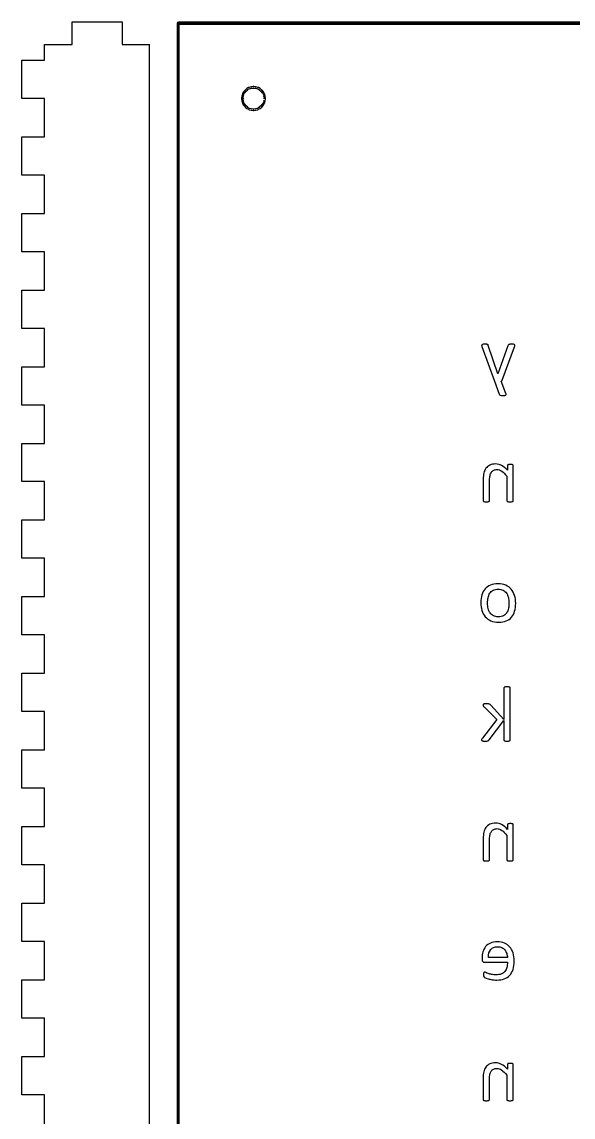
# Model space of a CAD drawing. Extents: x 4 to 604, y -23 to 293.
# Drawn here: x 303 to 376.3, y 129.5 to 275 of the extents above; entities that cross this region are included whole.
import ezdxf

# ---------------------------------------------------------------- set-up
doc = ezdxf.new("R2010")
doc.units = 0
doc.layers.add('Layer_1', color=7, linetype='CONTINUOUS')

msp = doc.modelspace()

# ---------------------------------------------------------------- linework, layer by layer
at = {"layer": 'Layer_1', "color": 7}
for p, q in [((309.666667, 271.999999), (309.666667, 274.999999)), ((309.666667, 274.999999), (316.333333, 274.999999)), ((316.333333, 274.999999), (316.333333, 271.999999)), ((323.641247, 274.849755), (323.641247, -5.150243)), ((603.754178, 274.849755), (323.754173, 274.849755)), ((323.754173, 274.849755), (323.754173, -5.169436)), ((603.754178, 274.962703), (323.810636, 274.962703)), ((323.923562, 274.849755), (323.810636, 274.680331)), ((323.810636, 274.680331), (603.754178, 274.680331)), ((323.923562, -5.150243), (323.923562, 274.849755)), ((306, 271.999999), (309.666667, 271.999999)), ((306, 269.90909), (306, 271.999999)), ((316.333333, 271.999999), (320, 271.999999)), ((319.969444, 5.921643), (319.969444, 271.991672)), ((303, 264.818181), (303, 269.90909)), ((303, 269.90909), (306, 269.90909)), ((333.465819, 266.378598), (333.183484, 266.265649)), ((333.748126, 266.43507), (333.465819, 266.378598)), ((333.465819, 266.378598), (333.465819, 266.378598)), ((334.086906, 266.378598), (333.804599, 266.43507)), ((334.369212, 266.265649), (334.086906, 266.378598)), ((334.086906, 266.378598), (334.086906, 266.378598)), ((332.223618, 265.136159), (332.167145, 264.853788)), ((332.167145, 264.853788), (332.167145, 264.797315)), ((332.336535, 265.418534), (332.223618, 265.136159)), ((332.223618, 265.136159), (332.223618, 265.136159)), ((332.44948, 265.700906), (332.336535, 265.475007)), ((332.393008, 265.079687), (332.505925, 265.362059)), ((332.393008, 264.797315), (332.393008, 265.136159)), ((332.393008, 265.136159), (332.393008, 265.079687)), ((332.393008, 264.514943), (332.393008, 264.853788)), ((332.393008, 264.853788), (332.393008, 264.797315)), ((332.675315, 265.926802), (332.44948, 265.700906)), ((332.44948, 265.700906), (332.44948, 265.700906)), ((332.44948, 265.362059), (332.61887, 265.64443)), ((332.505925, 265.362059), (332.44948, 265.362059)), ((332.61887, 265.587955), (332.78826, 265.813854)), ((332.61887, 265.64443), (332.61887, 265.587955)), ((332.901177, 266.152698), (332.675315, 265.926802)), ((332.675315, 265.926802), (332.675315, 265.926802)), ((332.78826, 265.813854), (333.014094, 265.983278)), ((332.78826, 265.813854), (332.78826, 265.813854)), ((333.12704, 266.265649), (332.901177, 266.152698)), ((332.901177, 266.152698), (332.901177, 266.152698)), ((332.95765, 265.983278), (333.239957, 266.152698)), ((333.014094, 265.983278), (332.95765, 265.983278)), ((333.239957, 266.096226), (333.522264, 266.209174)), ((333.239957, 266.152698), (333.239957, 266.096226)), ((333.522264, 266.209174), (333.465819, 266.209174)), ((333.465819, 266.209174), (333.804599, 266.209174)), ((333.804599, 266.209174), (333.748126, 266.209174)), ((333.748126, 266.209174), (334.086906, 266.209174)), ((334.086906, 266.209174), (334.030433, 266.209174)), ((334.030433, 266.209174), (334.31274, 266.096226)), ((334.31274, 266.096226), (334.31274, 266.152698)), ((334.31274, 266.152698), (334.595075, 265.983278)), ((334.425685, 266.265649), (334.369212, 266.265649)), ((334.651519, 266.152698), (334.425685, 266.265649)), ((334.595075, 265.983278), (334.538602, 265.983278)), ((334.538602, 265.983278), (334.764465, 265.813854)), ((334.877382, 265.926802), (334.651519, 266.152698)), ((334.651519, 266.152698), (334.651519, 266.152698)), ((334.764465, 265.813854), (334.764465, 265.813854)), ((334.764465, 265.813854), (334.933854, 265.587955)), ((335.103244, 265.700906), (334.933854, 265.926802)), ((334.933854, 265.587955), (334.933854, 265.64443)), ((334.933854, 265.64443), (335.103244, 265.362059)), ((335.216161, 265.475007), (335.103244, 265.700906)), ((335.103244, 265.700906), (335.103244, 265.700906)), ((335.103244, 265.362059), (335.103244, 265.362059)), ((335.103244, 265.362059), (335.159689, 265.079687)), ((335.159689, 265.079687), (335.159689, 265.136159)), ((335.159689, 265.136159), (335.216161, 264.797315)), ((335.216161, 264.797315), (335.216161, 264.853788)), ((335.329078, 265.136159), (335.272634, 265.418534)), ((335.385551, 264.853788), (335.329078, 265.136159)), ((335.329078, 265.136159), (335.329078, 265.136159)), ((335.385551, 264.797315), (335.385551, 264.853788)), ((306, 264.818181), (303, 264.818181)), ((306, 259.727272), (306, 264.818181)), ((332.167145, 264.797315), (332.223618, 264.514943)), ((332.223618, 264.514943), (332.223618, 264.514943)), ((332.223618, 264.514943), (332.336535, 264.232571)), ((332.336535, 264.232571), (332.336535, 264.176096)), ((332.336535, 264.176096), (332.44948, 263.9502)), ((332.505925, 264.289044), (332.393008, 264.571416)), ((332.393008, 264.571416), (332.393008, 264.514943)), ((332.61887, 264.006672), (332.44948, 264.289044)), ((332.44948, 264.289044), (332.505925, 264.289044)), ((332.44948, 263.9502), (332.44948, 263.9502)), ((332.44948, 263.9502), (332.675315, 263.7243)), ((332.78826, 263.837251), (332.61887, 264.063148)), ((332.61887, 264.063148), (332.61887, 264.006672)), ((332.675315, 263.7243), (332.675315, 263.667828)), ((332.675315, 263.667828), (332.901177, 263.498404)), ((333.014094, 263.667828), (332.78826, 263.837251)), ((332.78826, 263.837251), (332.78826, 263.837251)), ((332.901177, 263.498404), (332.901177, 263.498404)), ((332.901177, 263.498404), (333.12704, 263.385456)), ((333.239957, 263.498404), (332.95765, 263.667828)), ((332.95765, 263.667828), (333.014094, 263.667828)), ((333.522264, 263.441929), (333.239957, 263.498404)), ((333.239957, 263.498404), (333.239957, 263.498404)), ((333.804599, 263.385456), (333.465819, 263.441929)), ((333.465819, 263.441929), (333.522264, 263.441929)), ((334.086906, 263.441929), (333.748126, 263.385456)), ((334.31274, 263.498404), (334.030433, 263.441929)), ((334.030433, 263.441929), (334.086906, 263.441929)), ((334.595075, 263.667828), (334.31274, 263.498404)), ((334.31274, 263.498404), (334.31274, 263.498404)), ((334.425685, 263.385456), (334.651519, 263.498404)), ((334.764465, 263.837251), (334.538602, 263.667828)), ((334.538602, 263.667828), (334.595075, 263.667828)), ((334.651519, 263.498404), (334.877382, 263.667828)), ((334.651519, 263.498404), (334.651519, 263.498404)), ((334.933854, 264.063148), (334.764465, 263.837251)), ((334.764465, 263.837251), (334.764465, 263.837251)), ((335.103244, 264.289044), (334.933854, 264.006672)), ((334.933854, 264.006672), (334.933854, 264.063148)), ((334.933854, 263.7243), (335.103244, 263.9502)), ((335.159689, 264.571416), (335.103244, 264.289044)), ((335.103244, 264.289044), (335.103244, 264.289044)), ((335.103244, 263.9502), (335.216161, 264.176096)), ((335.103244, 263.9502), (335.103244, 263.9502)), ((335.159689, 264.514943), (335.159689, 264.571416)), ((335.272634, 264.232571), (335.329078, 264.514943)), ((335.329078, 264.514943), (335.385551, 264.797315)), ((335.329078, 264.514943), (335.329078, 264.514943)), ((335.385551, 264.797315), (335.385551, 264.797315)), ((333.183484, 263.32898), (333.465819, 263.272505)), ((333.465819, 263.272505), (333.465819, 263.272505)), ((333.465819, 263.272505), (333.748126, 263.216032)), ((333.748126, 263.385456), (333.804599, 263.385456)), ((333.804599, 263.216032), (334.086906, 263.272505)), ((334.086906, 263.272505), (334.369212, 263.32898)), ((334.086906, 263.272505), (334.086906, 263.272505)), ((334.369212, 263.32898), (334.425685, 263.385456)), ((303, 254.636363), (303, 259.727272)), ((303, 259.727272), (306, 259.727272)), ((306, 254.636363), (303, 254.636363)), ((306, 249.545454), (306, 254.636363)), ((303, 244.454545), (303, 249.545454)), ((303, 249.545454), (306, 249.545454)), ((306, 244.454545), (303, 244.454545)), ((306, 239.363636), (306, 244.454545)), ((303, 234.272727), (303, 239.363636)), ((303, 239.363636), (306, 239.363636)), ((306, 234.272727), (303, 234.272727)), ((306, 229.181818), (306, 234.272727)), ((303, 224.090908), (303, 229.181818)), ((303, 229.181818), (306, 229.181818)), ((306, 224.090908), (303, 224.090908)), ((306, 218.999999), (306, 224.090908)), ((303, 213.90909), (303, 218.999999)), ((303, 218.999999), (306, 218.999999)), ((306, 213.90909), (303, 213.90909)), ((306, 208.818181), (306, 213.90909)), ((303, 203.727272), (303, 208.818181)), ((303, 208.818181), (306, 208.818181)), ((306, 203.727272), (303, 203.727272)), ((306, 198.636363), (306, 203.727272)), ((303, 193.545454), (303, 198.636363)), ((303, 198.636363), (306, 198.636363)), ((306, 193.545454), (303, 193.545454)), ((306, 188.454545), (306, 193.545454)), ((303, 183.363636), (303, 188.454545)), ((303, 188.454545), (306, 188.454545)), ((306, 183.363636), (303, 183.363636)), ((306, 178.272727), (306, 183.363636)), ((303, 173.181818), (303, 178.272727)), ((303, 178.272727), (306, 178.272727)), ((306, 173.181818), (303, 173.181818)), ((306, 168.090908), (306, 173.181818)), ((303, 162.999999), (303, 168.090908)), ((303, 168.090908), (306, 168.090908)), ((306, 162.999999), (303, 162.999999)), ((306, 157.90909), (306, 162.999999)), ((303, 152.818181), (303, 157.90909)), ((303, 157.90909), (306, 157.90909)), ((306, 152.818181), (303, 152.818181)), ((306, 147.727272), (306, 152.818181)), ((303, 142.636363), (303, 147.727272)), ((303, 147.727272), (306, 147.727272)), ((306, 142.636363), (303, 142.636363)), ((306, 137.545454), (306, 142.636363)), ((303, 132.454545), (303, 137.545454)), ((303, 137.545454), (306, 137.545454)), ((306, 132.454545), (303, 132.454545)), ((306, 127.363636), (306, 132.454545))]:
    msp.add_line(p, q, dxfattribs=at)
at = {"layer": 'Layer_1', "color": 1}
for p, q in [((364.136799, 231.856924), (365.801966, 227.241758)), ((366.260888, 228.247308), (364.982308, 231.990994)), ((367.601387, 231.970369), (366.27641, 228.247308)), ((366.833206, 227.406776), (368.488158, 231.841447)), ((365.801966, 227.241758), (366.420654, 225.534923)), ((366.27641, 228.247308), (366.260888, 228.247308)), ((367.32814, 225.627752), (366.68885, 227.241767)), ((367.537774, 216.029369), (367.537774, 215.415733)), ((368.306011, 211.388436), (368.306011, 216.029369)), ((364.310422, 214.219404), (364.310507, 211.388436)), ((365.161153, 211.388436), (365.161153, 214.105959)), ((367.455337, 214.631931), (367.455337, 211.388436)), ((363.990269, 197.834702), (363.990269, 197.834702)), ((364.887312, 197.777976), (364.887312, 197.777976)), ((367.057968, 186.482576), (367.057968, 182.285107)), ((367.908642, 179.593365), (367.908642, 186.482576)), ((364.428673, 183.971329), (366.109391, 182.290278)), ((367.057968, 182.285107), (365.305086, 184.213673)), ((366.109391, 182.290278), (364.222482, 179.840896)), ((365.098866, 179.598521), (367.057968, 182.166506)), ((367.057968, 182.166506), (367.057968, 179.593365)), ((364.098727, 179.598535), (364.098699, 179.598527)), ((367.53769, 168.30854), (367.53769, 167.694904)), ((368.305927, 163.667604), (368.305927, 168.30854)), ((364.310309, 166.498573), (364.310394, 163.667604)), ((365.16104, 163.667604), (365.16104, 166.385128)), ((367.455252, 166.911103), (367.455252, 163.667604)), ((364.158163, 150.587536), (364.15805, 150.432827)), ((364.487996, 150.06155), (367.529787, 150.06155)), ((367.529787, 150.685498), (365.013861, 150.685498)), ((367.52022, 136.456991), (367.52022, 135.843355)), ((368.288485, 131.816055), (368.288485, 136.456991)), ((364.292868, 134.647023), (364.292981, 131.816055)), ((365.143627, 131.816055), (365.143627, 134.533579)), ((367.437839, 135.059553), (367.437839, 131.816055))]:
    msp.add_line(p, q, dxfattribs=at)
at = {"layer": 'Layer_1', "color": 7}
for points in [[(323.810636, 274.962703), (323.69771, 274.962703), (323.641247, 274.906229), (323.641247, 274.849755)], [(333.804599, 266.43507), (333.804599, 266.43507), (333.804599, 266.43507), (333.748126, 266.43507)], [(332.336535, 265.475007), (332.336535, 265.418534), (332.336535, 265.418534), (332.336535, 265.418534)], [(333.183484, 266.265649), (333.183484, 266.265649), (333.183484, 266.265649), (333.12704, 266.265649)], [(334.933854, 265.926802), (334.877382, 265.926802), (334.877382, 265.926802), (334.877382, 265.926802)], [(335.272634, 265.418534), (335.216161, 265.418534), (335.216161, 265.418534), (335.216161, 265.475007)], [(334.877382, 263.667828), (334.877382, 263.667828), (334.877382, 263.7243), (334.933854, 263.7243)], [(335.216161, 264.176096), (335.216161, 264.176096), (335.216161, 264.232571), (335.272634, 264.232571)], [(333.12704, 263.385456), (333.183484, 263.385456), (333.183484, 263.32898), (333.183484, 263.32898)], [(333.748126, 263.216032), (333.804599, 263.216032), (333.804599, 263.216032), (333.804599, 263.216032)]]:
    msp.add_open_spline(points, degree=3, dxfattribs=at)
at = {"layer": 'Layer_1', "color": 1}
for points in [[(364.149668, 232.109598), (364.120458, 232.085524), (364.105867, 232.052868), (364.105839, 232.011621)], [(364.105839, 232.011621), (364.105867, 231.970363), (364.116281, 231.918799), (364.136799, 231.856924)], [(364.28632, 232.158583), (364.224457, 232.149975), (364.178906, 232.133663), (364.149668, 232.109598)], [(364.523472, 232.171481), (364.427234, 232.171475), (364.348155, 232.167191), (364.28632, 232.158583)], [(364.776089, 232.158583), (364.71764, 232.167163), (364.633425, 232.171452), (364.523472, 232.171481)], [(364.907548, 232.117331), (364.878338, 232.13624), (364.834537, 232.149984), (364.776089, 232.158583)], [(364.982308, 231.990994), (364.961706, 232.056306), (364.936758, 232.098419), (364.907548, 232.117331)], [(367.650381, 232.076078), (367.634859, 232.050283), (367.618574, 232.015053), (367.601387, 231.970369)], [(367.725113, 232.135376), (367.690739, 232.121632), (367.665847, 232.101856), (367.650381, 232.076078)], [(367.864305, 232.163742), (367.805885, 232.158577), (367.759488, 232.149123), (367.725113, 232.135376)], [(368.106621, 232.171475), (368.003497, 232.171469), (367.922754, 232.168935), (367.864305, 232.163742)], [(368.354102, 232.158577), (368.292211, 232.167157), (368.209745, 232.171447), (368.106621, 232.171475)], [(368.488158, 232.109592), (368.4605, 232.133637), (368.415965, 232.149978), (368.354102, 232.158577)], [(368.529362, 232.011616), (368.529362, 232.052863), (368.515533, 232.085521), (368.488158, 232.109592)], [(368.488158, 231.841447), (368.515533, 231.913637), (368.529362, 231.970358), (368.529362, 232.011616)], [(366.68885, 227.241767), (366.719781, 227.255511), (366.748991, 227.27786), (366.776508, 227.3088)], [(366.776508, 227.3088), (366.803884, 227.33974), (366.822905, 227.372396), (366.833206, 227.406776)], [(367.353822, 225.503995), (367.357208, 225.538372), (367.348742, 225.579625), (367.32814, 225.627752)], [(366.420654, 225.534923), (366.441256, 225.479921), (366.493693, 225.437808), (366.57788, 225.408587)], [(366.57788, 225.408587), (366.662095, 225.379368), (366.790139, 225.36476), (366.961984, 225.364758)], [(366.961984, 225.364758), (367.051364, 225.36476), (367.1235, 225.369047), (367.178505, 225.377655)], [(367.178505, 225.377655), (367.23351, 225.386263), (367.275618, 225.400854), (367.304828, 225.421487)], [(367.304828, 225.421487), (367.334038, 225.442117), (367.350379, 225.469617), (367.353822, 225.503995)], [(364.676436, 215.683878), (364.545852, 215.50855), (364.452182, 215.303143), (364.395456, 215.067665)], [(365.189431, 216.104141), (364.978047, 215.999284), (364.807077, 215.859197), (364.676436, 215.683878)], [(365.97051, 216.261417), (365.661166, 216.261412), (365.400816, 216.208986), (365.189431, 216.104141)], [(365.40344, 215.163059), (365.482491, 215.279942), (365.58474, 215.369321), (365.710216, 215.431204)], [(365.710216, 215.431204), (365.835636, 215.493079), (365.980867, 215.524019), (366.145854, 215.524021)], [(366.756724, 216.057729), (366.497221, 216.193515), (366.235149, 216.261412), (365.97051, 216.261417)], [(366.145854, 215.524021), (366.358932, 215.524019), (366.57201, 215.448389), (366.785144, 215.297132)], [(367.537774, 215.415733), (367.276578, 215.707937), (367.016228, 215.921935), (366.756724, 216.057729)], [(367.555836, 216.098984), (367.543701, 216.080075), (367.537774, 216.056865), (367.537774, 216.029369)], [(367.615131, 216.150549), (367.587756, 216.135083), (367.567859, 216.117885), (367.555836, 216.098984)], [(367.731096, 216.181489), (367.681284, 216.176324), (367.64262, 216.166023), (367.615131, 216.150549)], [(367.91931, 216.189222), (367.843675, 216.189219), (367.780965, 216.186682), (367.731096, 216.181489)], [(368.110064, 216.181489), (368.061917, 216.186626), (367.998333, 216.189222), (367.91931, 216.189222)], [(368.228654, 216.150549), (368.197694, 216.166015), (368.158183, 216.176316), (368.110064, 216.181489)], [(368.290489, 216.098984), (368.280329, 216.117893), (368.259558, 216.135075), (368.228654, 216.150549)], [(368.306011, 216.029369), (368.306011, 216.056857), (368.300931, 216.08007), (368.290489, 216.098984)], [(364.395456, 215.067665), (364.338757, 214.832176), (364.310422, 214.549421), (364.310422, 214.219404)], [(365.161153, 214.105959), (365.161153, 214.370661), (365.181755, 214.583801), (365.222988, 214.745376)], [(365.222988, 214.745376), (365.264248, 214.906945), (365.32439, 215.046174), (365.40344, 215.163059)], [(366.785144, 215.297132), (366.998222, 215.145869), (367.221629, 214.924136), (367.455337, 214.631931)], [(364.310507, 211.388436), (364.310507, 211.360947), (364.31728, 211.337729), (364.331109, 211.31882)], [(364.331109, 211.31882), (364.344938, 211.299911), (364.367205, 211.283585), (364.398137, 211.269832)], [(364.398137, 211.269832), (364.429068, 211.256088), (364.472051, 211.245758), (364.527028, 211.238892)], [(364.527028, 211.238892), (364.582033, 211.232006), (364.650754, 211.228591), (364.733247, 211.228591)], [(364.733247, 211.228591), (364.819184, 211.228591), (364.889627, 211.232034), (364.944604, 211.238892)], [(364.944604, 211.238892), (364.999609, 211.245778), (365.042591, 211.256079), (365.073523, 211.269832)], [(365.073523, 211.269832), (365.104454, 211.283576), (365.126806, 211.299911), (365.14055, 211.31882)], [(365.14055, 211.31882), (365.154379, 211.337729), (365.161153, 211.360933), (365.161153, 211.388436)], [(367.455337, 211.388436), (367.455337, 211.360947), (367.46211, 211.337729), (367.475939, 211.31882)], [(367.475939, 211.31882), (367.489768, 211.299911), (367.512036, 211.283585), (367.542967, 211.269832)], [(367.542967, 211.269832), (367.573899, 211.256088), (367.616881, 211.245758), (367.671858, 211.238892)], [(367.671858, 211.238892), (367.726835, 211.232006), (367.797306, 211.228591), (367.883242, 211.228591)], [(367.883242, 211.228591), (367.965708, 211.228591), (368.034457, 211.232034), (368.089462, 211.238892)], [(368.089462, 211.238892), (368.144467, 211.245778), (368.188268, 211.256079), (368.22095, 211.269832)], [(368.22095, 211.269832), (368.253574, 211.283576), (368.275898, 211.299911), (368.287949, 211.31882)], [(368.287949, 211.31882), (368.300085, 211.337729), (368.306011, 211.360933), (368.306011, 211.388436)], [(364.557395, 199.670448), (364.368334, 199.453868), (364.226574, 199.190882), (364.132029, 198.88149)], [(365.266252, 200.165482), (364.982704, 200.052032), (364.746427, 199.887022), (364.557395, 199.670448)], [(365.186327, 199.07744), (365.292894, 199.245884), (365.437279, 199.379098), (365.619425, 199.477075)], [(366.26388, 200.335648), (365.882343, 200.335646), (365.549829, 200.278922), (365.266252, 200.165482)], [(365.619425, 199.477075), (365.801571, 199.575048), (366.028422, 199.624033), (366.299948, 199.624039)], [(367.300143, 200.144855), (367.004544, 200.272047), (366.659132, 200.335646), (366.26388, 200.335648)], [(366.299948, 199.624039), (366.550871, 199.624033), (366.766546, 199.579344), (366.94697, 199.489969)], [(366.94697, 199.489969), (367.127395, 199.400581), (367.27607, 199.274247), (367.392938, 199.110956)], [(368.039932, 199.608571), (367.84232, 199.838892), (367.595714, 200.017652), (367.300143, 200.144855)], [(368.483332, 198.78609), (368.385372, 199.104079), (368.237601, 199.378238), (368.039932, 199.608571)], [(364.132029, 198.88149), (364.037541, 198.57209), (363.990269, 198.223161), (363.990269, 197.834702)], [(364.887312, 197.777976), (364.887312, 198.028928), (364.910455, 198.266133), (364.956908, 198.489588)], [(364.956908, 198.489588), (365.003334, 198.713037), (365.079816, 198.908987), (365.186327, 199.07744)], [(367.392938, 199.110956), (367.509778, 198.947663), (367.596589, 198.75429), (367.653288, 198.53084)], [(367.653288, 198.53084), (367.709986, 198.307385), (367.73835, 198.063308), (367.73835, 197.798603)], [(368.630256, 197.741882), (368.630256, 198.120029), (368.581263, 198.468099), (368.483332, 198.78609)], [(363.990269, 197.834702), (363.990269, 197.456547), (364.04011, 197.10848), (364.139762, 196.790489)], [(364.139762, 196.790489), (364.239471, 196.4725), (364.38809, 196.198341), (364.58573, 195.968014)], [(364.969806, 197.040585), (364.914829, 197.264035), (364.887312, 197.509833), (364.887312, 197.777976)], [(365.227588, 196.463049), (365.110748, 196.624618), (365.024811, 196.81713), (364.969806, 197.040585)], [(365.676152, 196.086615), (365.493949, 196.175995), (365.344456, 196.301474), (365.227588, 196.463049)], [(367.436739, 196.496565), (367.328506, 196.329834), (367.183275, 196.19748), (367.0011, 196.099507)], [(367.668754, 197.081838), (367.622356, 196.858386), (367.545027, 196.663294), (367.436739, 196.496565)], [(367.73835, 197.798603), (367.73835, 197.544211), (367.715207, 197.30529), (367.668754, 197.081838)], [(368.068296, 195.900978), (368.257328, 196.117552), (368.39827, 196.380541), (368.491064, 196.689938)], [(368.491064, 196.689938), (368.583859, 196.999333), (368.630256, 197.349977), (368.630256, 197.741882)], [(364.58573, 195.968014), (364.78337, 195.737687), (365.030822, 195.558064), (365.328144, 195.42915)], [(365.328144, 195.42915), (365.625436, 195.300234), (365.970002, 195.235777), (366.361811, 195.235777)], [(366.32055, 195.952543), (366.073097, 195.952543), (365.858298, 195.997235), (365.676152, 196.086615)], [(367.0011, 196.099507), (366.818954, 196.001531), (366.592104, 195.952543), (366.32055, 195.952543)], [(366.361811, 195.235777), (366.743347, 195.235777), (367.075861, 195.292501), (367.359438, 195.405946)], [(367.359438, 195.405946), (367.642987, 195.519391), (367.879263, 195.6844), (368.068296, 195.900978)], [(367.07857, 186.554768), (367.064742, 186.534138), (367.057968, 186.51007), (367.057968, 186.482576)], [(367.14557, 186.606336), (367.114667, 186.592592), (367.092315, 186.575387), (367.07857, 186.554768)], [(367.274461, 186.637276), (367.219484, 186.63039), (367.176502, 186.620089), (367.14557, 186.606336)], [(367.485845, 186.647577), (367.399937, 186.647571), (367.329466, 186.644134), (367.274461, 186.637276)], [(367.692065, 186.637276), (367.637088, 186.644134), (367.568339, 186.647577), (367.485845, 186.647577)], [(367.823524, 186.606336), (367.790871, 186.62008), (367.74707, 186.630381), (367.692065, 186.637276)], [(367.89058, 186.554768), (367.878445, 186.575399), (367.856206, 186.592575), (367.823524, 186.606336)], [(367.908642, 186.482576), (367.908642, 186.510064), (367.902716, 186.534135), (367.89058, 186.554768)], [(364.307487, 184.314243), (364.291965, 184.295334), (364.284345, 184.270405), (364.284345, 184.239471)], [(364.284345, 184.239471), (364.284345, 184.198216), (364.295634, 184.15696), (364.317873, 184.115714)], [(364.384816, 184.360651), (364.34872, 184.348629), (364.322953, 184.333135), (364.307487, 184.314243)], [(364.317873, 184.115714), (364.340168, 184.074455), (364.377139, 184.026325), (364.428673, 183.971329)], [(364.526604, 184.386418), (364.468156, 184.381254), (364.420912, 184.372674), (364.384816, 184.360651)], [(364.743125, 184.394151), (364.657188, 184.394146), (364.585024, 184.391611), (364.526604, 184.386418)], [(364.954481, 184.386418), (364.896061, 184.391583), (364.825619, 184.394151), (364.743125, 184.394151)], [(365.106599, 184.355481), (365.063645, 184.370947), (365.01293, 184.381248), (364.954481, 184.386418)], [(365.217428, 184.298757), (365.186496, 184.321109), (365.149582, 184.340007), (365.106599, 184.355481)], [(365.305086, 184.213673), (365.277428, 184.248045), (365.248359, 184.276408), (365.217428, 184.298757)], [(364.098699, 179.598527), (364.098699, 179.571038), (364.105472, 179.546962), (364.119301, 179.526337)], [(364.12709, 179.699091), (364.108182, 179.662995), (364.098727, 179.629475), (364.098727, 179.598535)], [(364.119301, 179.526337), (364.13313, 179.505707), (364.156244, 179.488519), (364.188897, 179.474769)], [(364.222482, 179.840896), (364.177778, 179.782457), (364.145999, 179.735184), (364.12709, 179.699091)], [(364.188897, 179.474769), (364.22155, 179.461025), (364.267101, 179.450696), (364.325521, 179.443832)], [(364.325521, 179.443832), (364.383941, 179.436946), (364.457855, 179.433531), (364.547206, 179.433531)], [(364.547206, 179.433531), (364.640001, 179.433531), (364.716483, 179.436071), (364.776625, 179.441264)], [(364.776625, 179.441264), (364.836795, 179.446429), (364.887482, 179.455008), (364.928714, 179.467031)], [(364.928714, 179.467031), (364.969975, 179.479054), (365.003475, 179.496252), (365.02927, 179.518593)], [(365.02927, 179.518593), (365.054952, 179.540945), (365.078236, 179.567581), (365.098866, 179.598521)], [(367.057968, 179.593365), (367.057968, 179.565876), (367.064742, 179.542658), (367.07857, 179.523752)], [(367.07857, 179.523752), (367.092399, 179.504843), (367.114667, 179.488514), (367.14557, 179.474764)], [(367.14557, 179.474764), (367.176502, 179.46102), (367.219484, 179.45069), (367.274461, 179.443827)], [(367.274461, 179.443827), (367.329466, 179.43694), (367.399937, 179.433526), (367.485845, 179.433526)], [(367.485845, 179.433526), (367.568339, 179.433526), (367.637088, 179.436969), (367.692065, 179.443827)], [(367.692065, 179.443827), (367.74707, 179.450685), (367.790871, 179.461014), (367.823524, 179.474764)], [(367.823524, 179.474764), (367.856206, 179.488508), (367.878529, 179.504843), (367.89058, 179.523752)], [(367.89058, 179.523752), (367.902716, 179.542661), (367.908642, 179.565862), (367.908642, 179.593365)], [(364.676351, 167.963049), (364.545767, 167.787719), (364.452098, 167.582314), (364.395371, 167.346837)], [(365.189318, 168.383312), (364.977962, 168.278455), (364.806964, 168.138368), (364.676351, 167.963049)], [(365.970397, 168.540586), (365.661081, 168.54058), (365.400731, 168.488155), (365.189318, 168.383312)], [(365.222875, 167.024547), (365.264136, 167.186117), (365.324305, 167.325346), (365.403356, 167.442231)], [(365.403356, 167.442231), (365.482378, 167.55911), (365.584655, 167.64849), (365.710103, 167.710376)], [(365.710103, 167.710376), (365.835551, 167.77225), (365.980782, 167.80319), (366.145741, 167.803193)], [(366.756611, 168.336901), (366.497136, 168.472686), (366.235065, 168.54058), (365.970397, 168.540586)], [(366.145741, 167.803193), (366.358819, 167.80319), (366.571925, 167.727557), (366.785031, 167.576303)], [(367.53769, 167.694904), (367.276465, 167.987109), (367.016115, 168.201106), (366.756611, 168.336901)], [(366.785031, 167.576303), (366.998137, 167.425038), (367.221516, 167.203307), (367.455252, 166.911103)], [(367.555752, 168.378156), (367.543616, 168.359247), (367.53769, 168.336037), (367.53769, 168.30854)], [(367.615047, 168.429718), (367.587671, 168.414252), (367.567774, 168.397056), (367.555752, 168.378156)], [(367.73104, 168.460658), (367.681228, 168.455493), (367.642563, 168.445192), (367.615047, 168.429718)], [(367.919226, 168.468391), (367.843618, 168.468388), (367.78088, 168.465851), (367.73104, 168.460658)], [(368.10998, 168.460658), (368.061861, 168.465822), (367.998276, 168.468391), (367.919226, 168.468391)], [(368.22857, 168.429718), (368.197638, 168.445184), (368.158099, 168.455485), (368.10998, 168.460658)], [(368.290404, 168.378156), (368.280244, 168.397065), (368.259473, 168.414246), (368.22857, 168.429718)], [(368.305927, 168.30854), (368.305927, 168.336028), (368.300847, 168.359241), (368.290404, 168.378156)], [(364.395371, 167.346837), (364.338644, 167.111345), (364.310309, 166.828592), (364.310309, 166.498573)], [(365.16104, 166.385128), (365.16104, 166.649833), (365.181642, 166.86297), (365.222875, 167.024547)], [(364.310394, 163.667604), (364.310394, 163.640116), (364.317167, 163.616898), (364.330996, 163.597991)], [(364.330996, 163.597991), (364.344825, 163.579083), (364.367092, 163.562756), (364.398024, 163.549003)], [(364.398024, 163.549003), (364.428955, 163.535259), (364.471938, 163.52493), (364.526915, 163.518063)], [(364.526915, 163.518063), (364.58192, 163.511177), (364.650641, 163.507762), (364.733134, 163.507762)], [(364.733134, 163.507762), (364.819071, 163.507762), (364.889514, 163.511205), (364.944519, 163.518063)], [(364.944519, 163.518063), (364.999524, 163.52495), (365.042478, 163.535251), (365.07341, 163.549003)], [(365.07341, 163.549003), (365.10437, 163.562748), (365.126693, 163.579083), (365.140438, 163.597991)], [(365.140438, 163.597991), (365.154266, 163.6169), (365.16104, 163.640102), (365.16104, 163.667604)], [(367.455252, 163.667604), (367.455252, 163.640116), (367.462026, 163.616898), (367.475855, 163.597991)], [(367.475855, 163.597991), (367.489684, 163.579083), (367.511951, 163.562756), (367.542882, 163.549003)], [(367.542882, 163.549003), (367.573842, 163.535259), (367.616796, 163.52493), (367.671802, 163.518063)], [(367.671802, 163.518063), (367.726778, 163.511177), (367.797221, 163.507762), (367.883158, 163.507762)], [(367.883158, 163.507762), (367.965623, 163.507762), (368.034372, 163.511205), (368.089378, 163.518063)], [(368.089378, 163.518063), (368.144383, 163.52495), (368.188212, 163.535251), (368.220865, 163.549003)], [(368.220865, 163.549003), (368.25349, 163.562748), (368.275842, 163.579083), (368.287864, 163.597991)], [(368.287864, 163.597991), (368.3, 163.6169), (368.305927, 163.640102), (368.305927, 163.667604)], [(364.274185, 151.440953), (364.196828, 151.174527), (364.158163, 150.890055), (364.158163, 150.587536)], [(364.63763, 152.137094), (364.472643, 151.93942), (364.351485, 151.707374), (364.274185, 151.440953)], [(365.269187, 152.608921), (365.013127, 152.492033), (364.802618, 152.334759), (364.63763, 152.137094)], [(365.013861, 150.685498), (365.003701, 151.1324), (365.102394, 151.483047), (365.310307, 151.737442)], [(366.199759, 152.784246), (365.835438, 152.784243), (365.525248, 152.725801), (365.269187, 152.608921)], [(365.310307, 151.737442), (365.518248, 151.991831), (365.826717, 152.119029), (366.235742, 152.119032)], [(367.122625, 152.606342), (366.847628, 152.724943), (366.540034, 152.784243), (366.199759, 152.784246)], [(366.235742, 152.119032), (366.445405, 152.119029), (366.629273, 152.079492), (366.787402, 152.00043)], [(366.787402, 152.00043), (366.945474, 151.921357), (367.077837, 151.816506), (367.184347, 151.685877)], [(367.826346, 152.095841), (367.632149, 152.317569), (367.397594, 152.487738), (367.122625, 152.606342)], [(367.184347, 151.685877), (367.290914, 151.555242), (367.373408, 151.403118), (367.431828, 151.229518)], [(368.272286, 151.286256), (368.16919, 151.604241), (368.020515, 151.874102), (367.826346, 152.095841)], [(364.15805, 150.432827), (364.15805, 150.298752), (364.191578, 150.203352), (364.258578, 150.146634)], [(364.258578, 150.146634), (364.325606, 150.089907), (364.402088, 150.061547), (364.487996, 150.06155)], [(367.431828, 151.229518), (367.490248, 151.055912), (367.522901, 150.87457), (367.529787, 150.685498)], [(367.529787, 150.06155), (367.529787, 149.803717), (367.504105, 149.571671), (367.45243, 149.365412)], [(368.426972, 150.211108), (368.426972, 150.609879), (368.37541, 150.968262), (368.272286, 151.286256)], [(368.27745, 149.107593), (368.377131, 149.423866), (368.426972, 149.7917), (368.426972, 150.211108)], [(364.361758, 148.553261), (364.356678, 148.510287), (364.354138, 148.457861), (364.354138, 148.395984)], [(364.3849, 148.653814), (364.374458, 148.62974), (364.366838, 148.596232), (364.361758, 148.553261)], [(364.428701, 148.707958), (364.409792, 148.695936), (364.395202, 148.677876), (364.3849, 148.653814)], [(364.493161, 148.725992), (364.469172, 148.725992), (364.44761, 148.719981), (364.428701, 148.707958)], [(364.676182, 148.671848), (364.595438, 148.707944), (364.534422, 148.725992), (364.493161, 148.725992)], [(364.985526, 148.550667), (364.860078, 148.595357), (364.756954, 148.635749), (364.676182, 148.671848)], [(365.431493, 148.429487), (365.25962, 148.465583), (365.110974, 148.505978), (364.985526, 148.550667)], [(366.72551, 148.493944), (366.533063, 148.414879), (366.297605, 148.375342), (366.019193, 148.375342)], [(367.194677, 148.834281), (367.074394, 148.686456), (366.917986, 148.573011), (366.72551, 148.493944)], [(367.45243, 149.365412), (367.400896, 149.159144), (367.314988, 148.982103), (367.194677, 148.834281)], [(367.834079, 148.318636), (368.02997, 148.528338), (368.177798, 148.791321), (368.27745, 149.107593)], [(364.354138, 148.395984), (364.354138, 148.351292), (364.35696, 148.312619), (364.359218, 148.279963)], [(364.359218, 148.279963), (364.362605, 148.247304), (364.366838, 148.218083), (364.3722, 148.192299)], [(364.3722, 148.192299), (364.37728, 148.166532), (364.386029, 148.143311), (364.397883, 148.122686)], [(364.397883, 148.122686), (364.410018, 148.102055), (364.42554, 148.082291), (364.444308, 148.063385)], [(364.444308, 148.063385), (364.463217, 148.044476), (364.519069, 148.013536), (364.611835, 147.970565)], [(364.611835, 147.970565), (364.704658, 147.927594), (364.82497, 147.885484), (364.972741, 147.844228)], [(364.972741, 147.844228), (365.120541, 147.802976), (365.291539, 147.766019), (365.485708, 147.73336)], [(366.019193, 148.375342), (365.799229, 148.375342), (365.603338, 148.393376), (365.431493, 148.429487)], [(365.485708, 147.73336), (365.679934, 147.700704), (365.887, 147.684375), (366.106964, 147.684375)], [(366.106964, 147.684375), (366.488472, 147.684375), (366.822736, 147.737659), (367.109728, 147.844228)], [(367.109728, 147.844228), (367.39672, 147.950798), (367.638161, 148.108936), (367.834079, 148.318636)], [(364.377901, 135.495285), (364.321231, 135.259796), (364.292868, 134.977043), (364.292868, 134.647023)], [(364.658882, 136.111497), (364.528298, 135.936169), (364.434628, 135.730765), (364.377901, 135.495285)], [(365.171849, 136.53176), (364.960493, 136.426903), (364.789494, 136.286816), (364.658882, 136.111497)], [(365.952955, 136.689037), (365.643612, 136.689031), (365.383262, 136.636605), (365.171849, 136.53176)], [(365.20549, 135.172998), (365.246722, 135.334565), (365.306892, 135.473793), (365.385943, 135.590681)], [(365.385943, 135.590681), (365.464993, 135.707561), (365.567242, 135.796941), (365.69269, 135.858824)], [(365.69269, 135.858824), (365.818138, 135.920698), (365.963369, 135.951638), (366.128328, 135.951641)], [(366.73917, 136.485351), (366.479667, 136.621134), (366.217595, 136.689031), (365.952955, 136.689037)], [(366.128328, 135.951641), (366.341434, 135.951638), (366.55454, 135.876008), (366.767618, 135.724751)], [(367.52022, 135.843355), (367.259023, 136.135557), (366.998645, 136.349557), (366.73917, 136.485351)], [(366.767618, 135.724751), (366.980724, 135.573488), (367.204131, 135.351755), (367.437839, 135.059553)], [(367.538282, 136.526604), (367.526147, 136.507695), (367.52022, 136.484488), (367.52022, 136.456991)], [(367.597577, 136.578169), (367.570202, 136.562703), (367.550333, 136.545507), (367.538282, 136.526604)], [(367.71357, 136.609109), (367.663758, 136.603944), (367.625094, 136.593643), (367.597577, 136.578169)], [(367.901756, 136.616841), (367.826149, 136.616839), (367.763411, 136.614301), (367.71357, 136.609109)], [(368.09251, 136.609109), (368.044391, 136.614245), (367.980807, 136.616841), (367.901756, 136.616841)], [(368.2111, 136.578169), (368.180168, 136.593634), (368.140629, 136.603935), (368.09251, 136.609109)], [(368.272963, 136.526604), (368.262521, 136.545513), (368.242032, 136.562694), (368.2111, 136.578169)], [(368.288485, 136.456991), (368.288485, 136.484479), (368.283405, 136.507689), (368.272963, 136.526604)], [(365.143627, 134.533579), (365.143655, 134.79828), (365.164229, 135.01142), (365.20549, 135.172998)], [(364.292981, 131.816055), (364.292981, 131.788567), (364.299754, 131.765348), (364.313583, 131.746439)], [(364.313583, 131.746439), (364.327412, 131.727531), (364.349651, 131.711204), (364.380582, 131.697454)], [(364.380582, 131.697454), (364.411542, 131.68371), (364.454496, 131.673381), (364.509502, 131.666511)], [(364.509502, 131.666511), (364.564507, 131.659625), (364.633228, 131.65621), (364.715721, 131.65621)], [(364.715721, 131.65621), (364.801658, 131.65621), (364.872129, 131.659653), (364.927078, 131.666511)], [(364.927078, 131.666511), (364.982083, 131.673398), (365.025065, 131.683699), (365.055997, 131.697454)], [(365.055997, 131.697454), (365.086928, 131.711198), (365.10928, 131.727533), (365.123024, 131.746439)], [(365.123024, 131.746439), (365.136853, 131.765348), (365.143627, 131.788553), (365.143627, 131.816055)], [(367.437839, 131.816055), (367.437839, 131.788567), (367.444613, 131.765348), (367.458442, 131.746439)], [(367.458442, 131.746439), (367.47227, 131.727531), (367.494538, 131.711204), (367.525469, 131.697454)], [(367.525469, 131.697454), (367.556401, 131.68371), (367.599355, 131.673381), (367.65436, 131.666511)], [(367.65436, 131.666511), (367.709337, 131.659625), (367.779808, 131.65621), (367.865745, 131.65621)], [(367.865745, 131.65621), (367.948238, 131.65621), (368.016959, 131.659653), (368.071936, 131.666511)], [(368.071936, 131.666511), (368.126941, 131.673398), (368.17077, 131.683699), (368.203424, 131.697454)], [(368.203424, 131.697454), (368.236077, 131.711198), (368.2584, 131.727533), (368.270423, 131.746439)], [(368.270423, 131.746439), (368.282559, 131.765348), (368.288485, 131.788553), (368.288485, 131.816055)]]:
    msp.add_open_spline(points, degree=3, dxfattribs=at)

doc.saveas('drawing.dxf')
